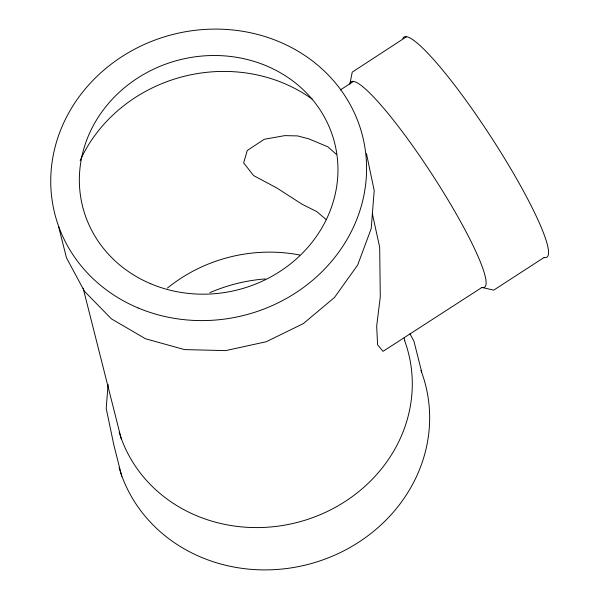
<?xml version="1.0" encoding="UTF-8"?>
<svg xmlns="http://www.w3.org/2000/svg" width="599" height="599" viewBox="0 0 599 599"><rect width="100%" height="100%" fill="white"/><g stroke="black" fill="none" stroke-linecap="round" stroke-linejoin="round"><path stroke-width="0.9" d="M108.097 384.318L106.195 408.428L113.945 445.416L121.754 476.287M349.898 83.965L352.242 72.127L406.609 36.666M340.299 89.977L353.627 81.344M544.087 257.488L493.711 290.141L481.933 287.445L383.031 351.351L377.61 344.814L376.674 326.223L380.283 296.827L379.684 247.32L372.323 213.551M325.916 219.376L316.804 211.619L302.158 204.274L276.551 187.816L253.632 175.612L243.643 162.883L247.275 150.484L264.264 139.268L284.787 135.621L297.643 135.906L308.852 138.871L327.9 146.83L336.226 154.25M409.971 333.815L413.916 341.153L421.733 372.024M404.123 337.903L404.797 340.584M83.149 288.231L121.327 439.134M58.672 226.976L66.482 257.847L84.459 291.279L111.436 318.885L145.564 338.779L184.529 349.599L225.666 350.61L266.173 341.752L303.296 323.625L334.497 297.463L357.663 265.05L371.208 228.593L374.21 190.572L366.453 153.584M349.809 83.838A122.458 17.431 57 0 1 432.186 174.571A122.458 17.431 57 0 1 481.978 287.52M404.625 340.644A149.982 136.909 -14.2 0 1 306.501 519.76A149.982 136.909 -14.2 0 1 119.194 432.149M167.45 288.044A149.982 136.909 -14.2 0 1 299.725 255.009M402.857 38.366A131.196 18.674 57 0 1 492.318 138.938A131.196 18.674 57 0 1 544.132 257.57M80.139 160.525A149.982 136.909 -14.2 0 1 312.072 99.03M420.91 370.369A158.72 144.883 -14.2 0 1 317.882 561.562A158.72 144.883 -14.2 0 1 119.074 467.49M209.957 292.619A158.72 144.883 -14.2 0 1 265.335 278.917M150.626 283.716A129.953 118.624 -14.2 0 0 337.739 162.741A129.953 118.624 -14.2 0 0 137.605 78.08A129.953 118.624 -14.2 0 0 150.626 283.716M138.122 307.953A158.72 144.883 -14.2 0 0 366.288 159.716A158.72 144.883 -14.2 0 0 121.567 56.868A158.72 144.883 -14.2 0 0 138.122 307.953"/></g></svg>
